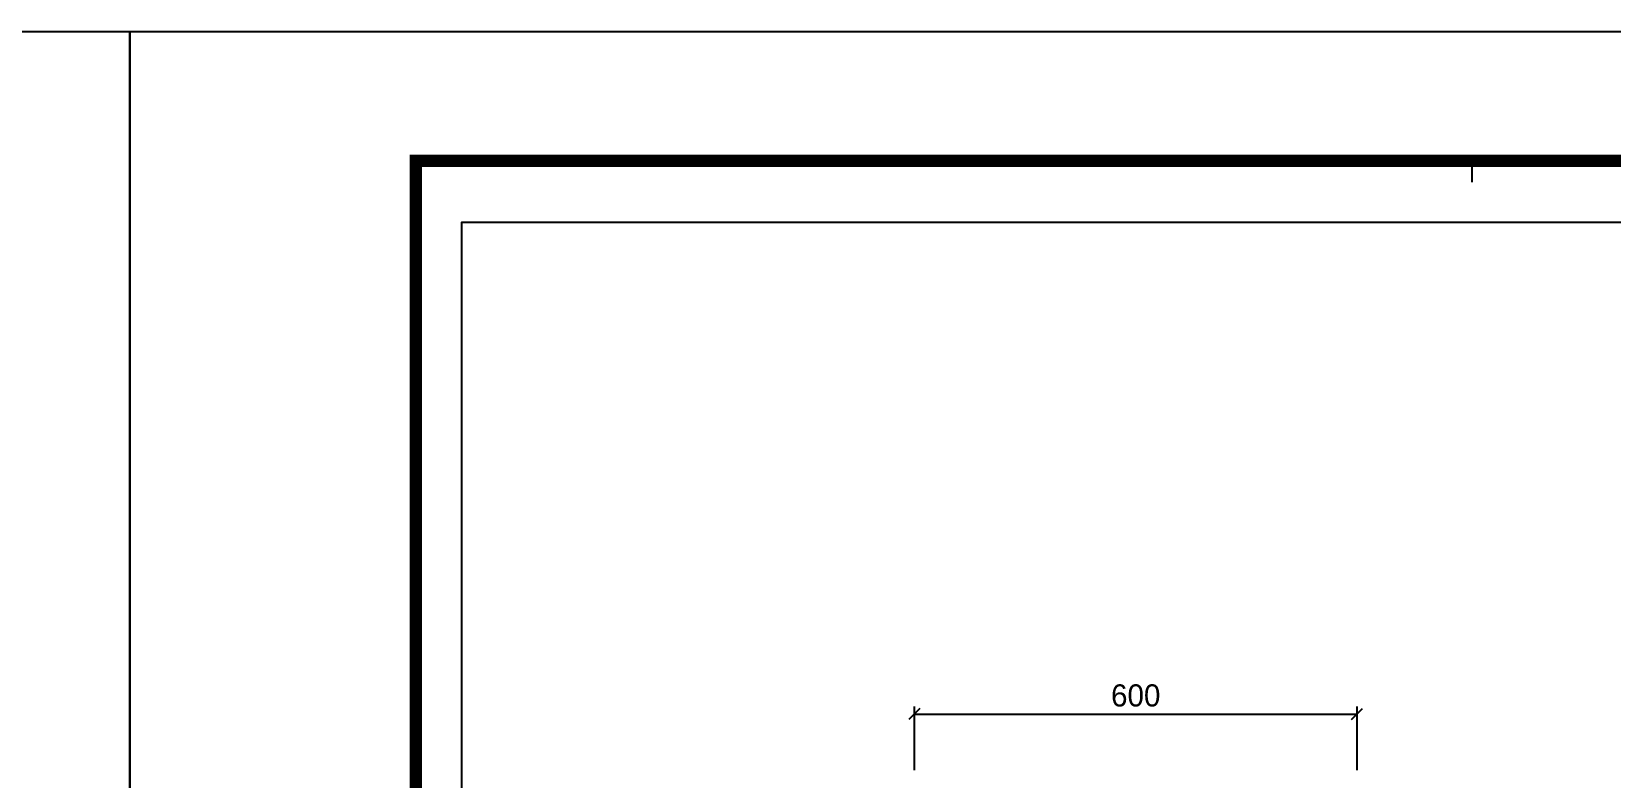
# Model space of a CAD drawing. Header units: millimetres. Extents: x 0 to 84100, y 0 to 29700.
# Drawn here: x 41251 to 54098, y 23626 to 29700 of the extents above; entities that cross this region are included whole.
import ezdxf

# ---------------------------------------------------------------- set-up
doc = ezdxf.new("R2010")
doc.units = ezdxf.units.MM
doc.header["$LTSCALE"] = 1000
for name, color, linetype in [('KEC-TEXT', 6, 'Continuous'), ('S', 4, 'Continuous'), ('SHT', 5, 'Continuous')]:
    doc.layers.add(name, color=color, linetype=linetype)
doc.styles.add('나눔고딕', font='')
doc.styles.get('나눔고딕').set_extended_font_data('나눔고딕')

# ---------------------------------------------------------------- blocks, each defined once
blk = doc.blocks.new('XR-FORM-ET', base_point=(461, 408))
at = {"layer": 'SHT', "color": 171}
blk.add_line((43650, 114600), (43650, 113900), dxfattribs=at)
at = {"layer": 'SHT'}
blk.add_lwpolyline([(0, 118800), (168200, 118800), (168200, 0), (0, 0)], close=True, dxfattribs=at)
at = {"layer": 'SHT', "const_width": 400}
blk.add_lwpolyline([(9300, 114600), (163900, 114600), (163900, 4200), (9300, 4200)], close=True, dxfattribs=at)
blk = doc.blocks.new('_Oblique')
at = {"color": 0, "linetype": 'ByBlock', "lineweight": -2}
blk.add_line((-0.5, -0.5), (0.5, 0.5), dxfattribs=at)

msp = doc.modelspace()

# ---------------------------------------------------------------- linework, layer by layer
at = {"layer": 'KEC-TEXT', "color": 6}
for p, q in [((48430, 23694), (48430, 24210)), ((52030, 23694), (52030, 24210)), ((48430, 24150), (52030, 24150))]:
    msp.add_line(p, q, dxfattribs=at)
msp.add_lwpolyline([(55950, 4713), (44750, 4713), (44750, 28150), (55950, 28150)], close=True, dxfattribs=at)

# ---------------------------------------------------------------- block references
at = {"layer": 'KEC-TEXT', "color": 6, "xscale": 90, "yscale": 90, "zscale": 90, "rotation": 180}
msp.add_blockref('_Oblique', (48430, 24150), dxfattribs=at)
at = {"layer": 'KEC-TEXT', "color": 6, "xscale": 90, "yscale": 90, "zscale": 90}
msp.add_blockref('_Oblique', (52030, 24150), dxfattribs=at)
at = {"layer": 'S', "xscale": 0.25, "yscale": 0.25, "zscale": 0.25}
for p in [(115, 102), (42165, 102)]:
    msp.add_blockref('XR-FORM-ET', p, dxfattribs=at)

# ---------------------------------------------------------------- texts
at = {"layer": 'KEC-TEXT', "color": 6, "insert": (50230, 24300), "char_height": 180, "attachment_point": 5, "style": '나눔고딕'}
msp.add_mtext('600', dxfattribs=at)

doc.saveas('drawing.dxf')
